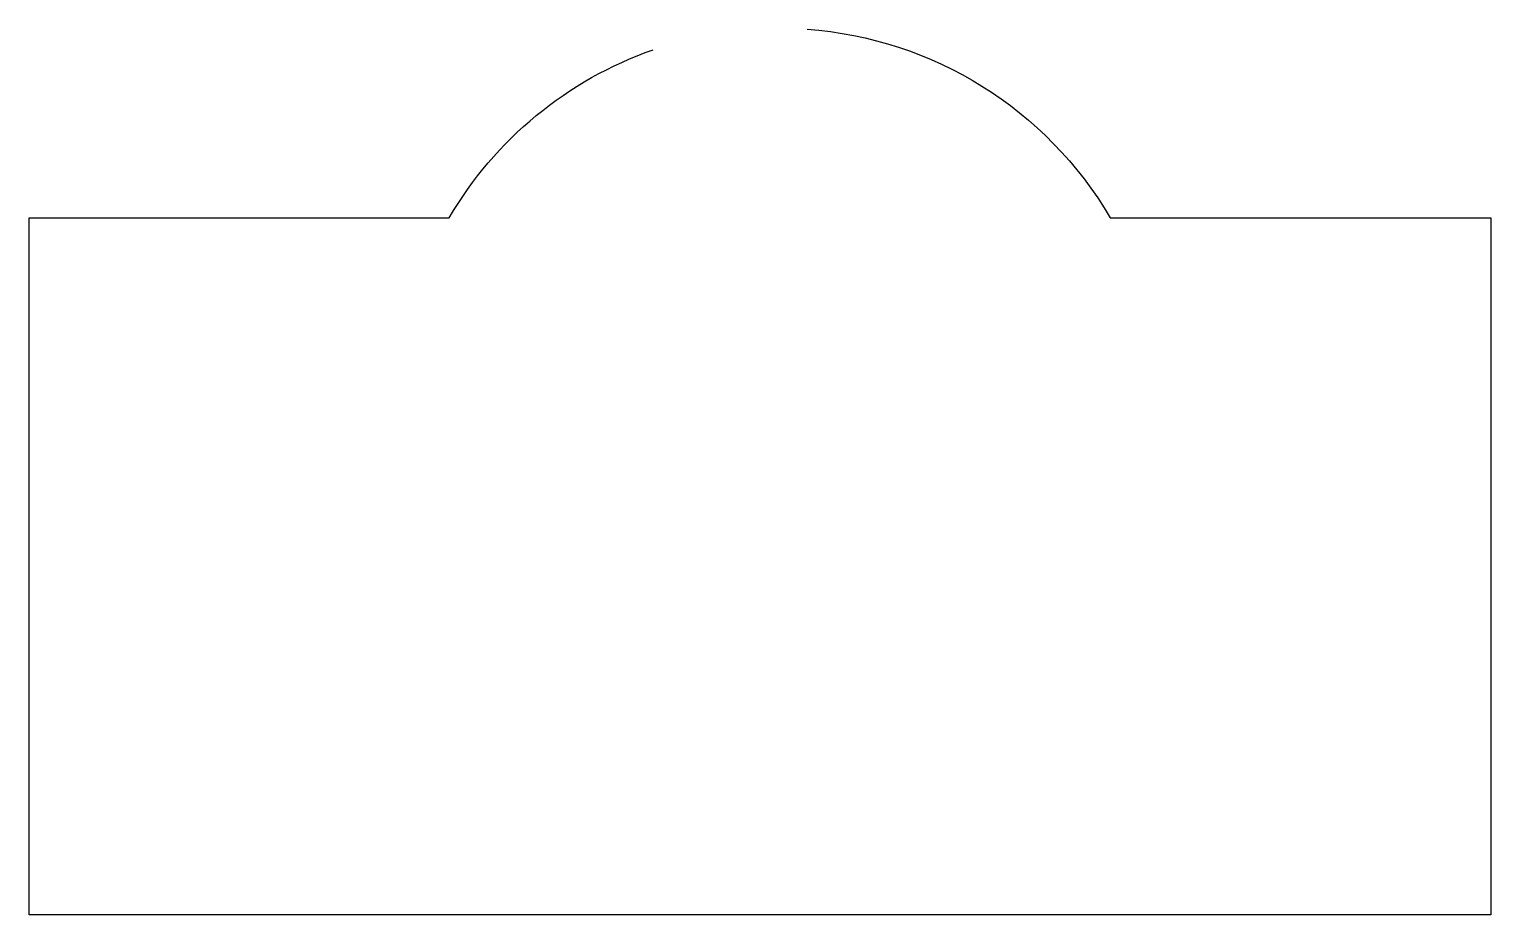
# Model space of a CAD drawing. Extents: x -22 to 160, y 36 to 147.
import ezdxf

# ---------------------------------------------------------------- set-up
doc = ezdxf.new("R2010")
doc.units = 0
doc.layers.get('0').update_dxf_attribs({"linetype": 'CONTINUOUS'})

msp = doc.modelspace()

# ---------------------------------------------------------------- linework, layer by layer
msp.add_lwpolyline([(75.03, 146.63, -0.24735), (112.83, 123.1), (160.3, 123.1), (160.3, 36.2), (-22, 36.2), (-22, 123.1), (30.37, 123.1, -0.178151), (55.83, 144.07)], format="xyb")

doc.saveas('drawing.dxf')
